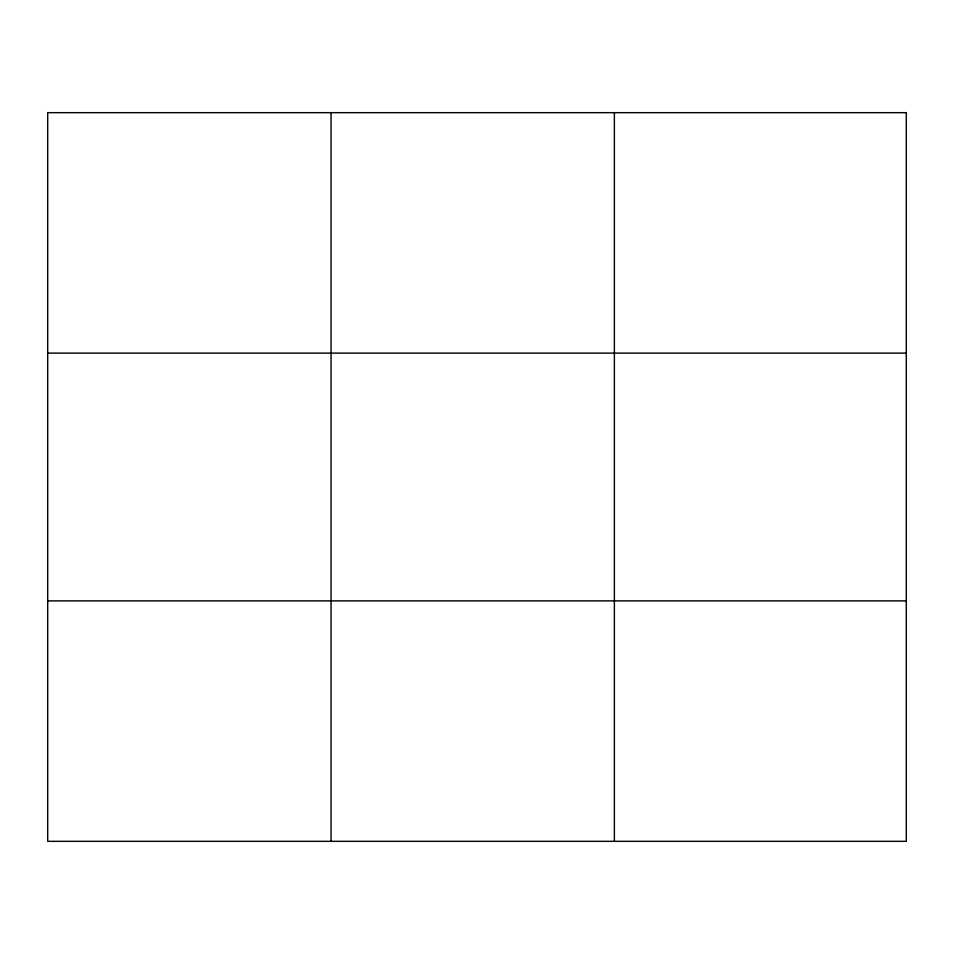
<?xml version="1.0" encoding="UTF-8"?>
<svg xmlns="http://www.w3.org/2000/svg" width="954" height="954" viewBox="0 0 954 954"><rect width="100%" height="100%" fill="white"/><g stroke="black" fill="none" stroke-linecap="round" stroke-linejoin="round"><path stroke-width="1.43" d="M331.038 112.667L331.038 841.333M614.376 112.667L614.376 841.333M47.7 353.123L906.3 353.123M47.7 600.877L906.3 600.877M906.3 112.667L906.3 841.333L47.7 841.333L47.7 112.667L906.3 112.667"/></g></svg>
